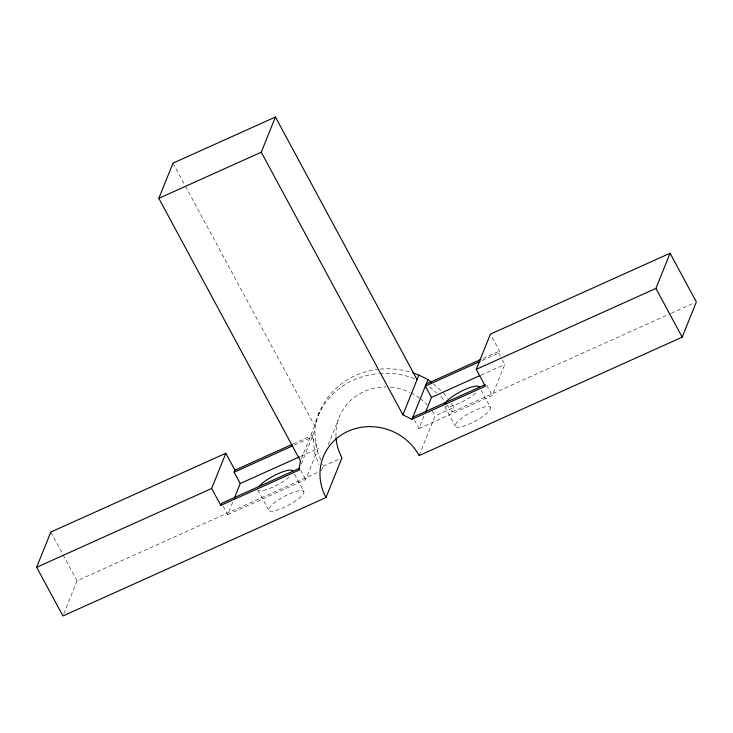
<?xml version="1.0" encoding="UTF-8"?>
<svg xmlns="http://www.w3.org/2000/svg" width="733" height="733" viewBox="0 0 733 733"><rect width="100%" height="100%" fill="white"/><g stroke="black" fill="none" stroke-linecap="round" stroke-linejoin="round"><path stroke-width="0.55" stroke-dasharray="3.67 2.75" d="M301.263 464.062L314.741 430.537L316.445 421.237A77.506 72.109 21.9 0 1 379.172 369.194M63.753 613.906L77.075 580.783L319.231 471.74M223.125 506.164L227.706 514.658L233.131 501.161M317.911 416.042L319.725 411.534M301.318 458.885L316.445 421.237M227.706 514.658L305.698 479.547L318.214 448.404L312.111 437.079L293.392 445.508M328.237 444.72L338.316 419.633M321.32 470.806L323.134 466.289L322.355 464.236M414.374 420.055L418.955 428.548L423.958 416.097M419.12 455.596L435.09 415.886L453.91 407.401L450.648 402.857M446.873 404.643L452.096 411.919L453.91 407.401M482.167 360.508L498.697 353.059L499.512 351.034L490.404 334.138M418.955 428.548L492.292 395.527L504.808 364.393L502.261 359.674M293.163 443.941L312.927 435.045L314.668 453.333L318.974 464.64M482.992 358.474L499.512 351.034M300.539 456.366L318.214 448.404M481.05 375.085L504.808 364.393M323.134 466.289L339.984 458.702M452.096 411.919L670.255 313.687M671.3 313.22L694.261 302.885M433.221 383.918L441.935 391.211M429.666 386.969L436.63 392.806M443.456 392.851L447.377 398.312M440.991 396.452L444.253 401.006M498.697 353.059L501.757 358.721M486.694 385.146L492.292 395.527M481.022 390.038L490.45 407.511A19.91 4.865 -28.3 0 1 465.73 425.433A19.91 4.865 -28.3 0 1 462.459 417.627A19.91 4.865 -28.3 0 1 490.45 407.511M444.83 406.788L455.312 426.203M172.979 163.147L184.918 185.275M185.458 186.283L314.631 425.754A77.506 72.109 21.9 0 1 378.439 373.61M300.603 470.1L305.698 479.547M294.428 474.049L303.856 491.522A19.91 4.865 -28.3 0 1 279.136 509.444A19.91 4.865 -28.3 0 1 275.865 501.647A19.91 4.865 -28.3 0 1 303.856 491.522M257.723 489.827L268.718 510.214M50.797 532.076L62.598 553.946M63.13 554.936L77.075 580.783M320.788 460.122L316.482 448.816L314.741 430.537M380.253 369.093A77.506 72.109 21.9 0 1 411.625 372.492M335.998 436.694A53.088 49.395 21.9 0 1 386.062 386.923M390.643 387.134A53.088 49.395 21.9 0 1 410.104 392.402M411.066 392.87A53.088 49.395 21.9 0 1 419.249 397.836M420.101 398.477A53.088 49.395 21.9 0 1 427.174 404.873M432.149 411.076A53.088 49.395 21.9 0 1 435.09 415.886M379.529 373.518A77.506 72.109 21.9 0 1 415.025 378.814M289.049 477.055A19.91 4.865 -28.3 0 1 258.804 490.679M475.644 393.044A19.91 4.865 -28.3 0 1 445.398 406.659"/><path stroke-width="1.1" d="M234.386 498.055L240.222 483.523L234.111 472.199L234.936 470.165L225.819 453.269L211.672 488.471L220.78 505.367L298.771 470.247L300.484 460.956L158.823 198.341L172.979 163.147L275.416 117.023L417.068 379.63M336.062 437.784A53.088 49.395 21.9 0 0 341.963 457.813L326.002 497.524L62.919 615.977L36.65 567.278L50.797 532.076L225.819 453.269M158.823 198.341L261.26 152.217L275.416 117.023M220.78 505.367L221.595 503.333L299.586 468.213L298.771 470.247M326.002 497.524A53.088 49.395 21.9 0 1 348.12 431.251A53.088 49.395 21.9 0 1 419.12 455.596L682.203 337.143L696.35 301.941L670.081 253.242L490.404 334.138L476.248 369.34L485.365 386.236L412.028 419.249L402.921 414.832L418.882 375.113A77.506 72.109 21.9 0 0 412.679 372.822M412.028 419.249L427.99 379.538L418.882 375.113M425.635 411.937L431.471 397.405L480.014 375.553M476.248 369.34L655.925 288.435L670.081 253.242M234.936 470.165L292.128 444.409M426.175 384.055L480.921 359.399M234.111 472.199L292.348 445.976M480.106 361.433L425.36 386.08L431.471 397.405M36.65 567.278L211.672 488.471M240.222 483.523L299.495 456.833M412.844 417.224L485.145 384.669M427.99 379.538L431.48 382.461M655.925 288.435L682.203 337.143M261.26 152.217L402.921 414.832M259.125 486.327A19.91 4.865 -28.3 0 1 278.009 473.71A19.91 4.865 -28.3 0 1 292.861 471.136M444.72 403.709A19.91 4.865 -28.3 0 1 463.073 390.414A19.91 4.865 -28.3 0 1 479.455 387.125"/></g></svg>
